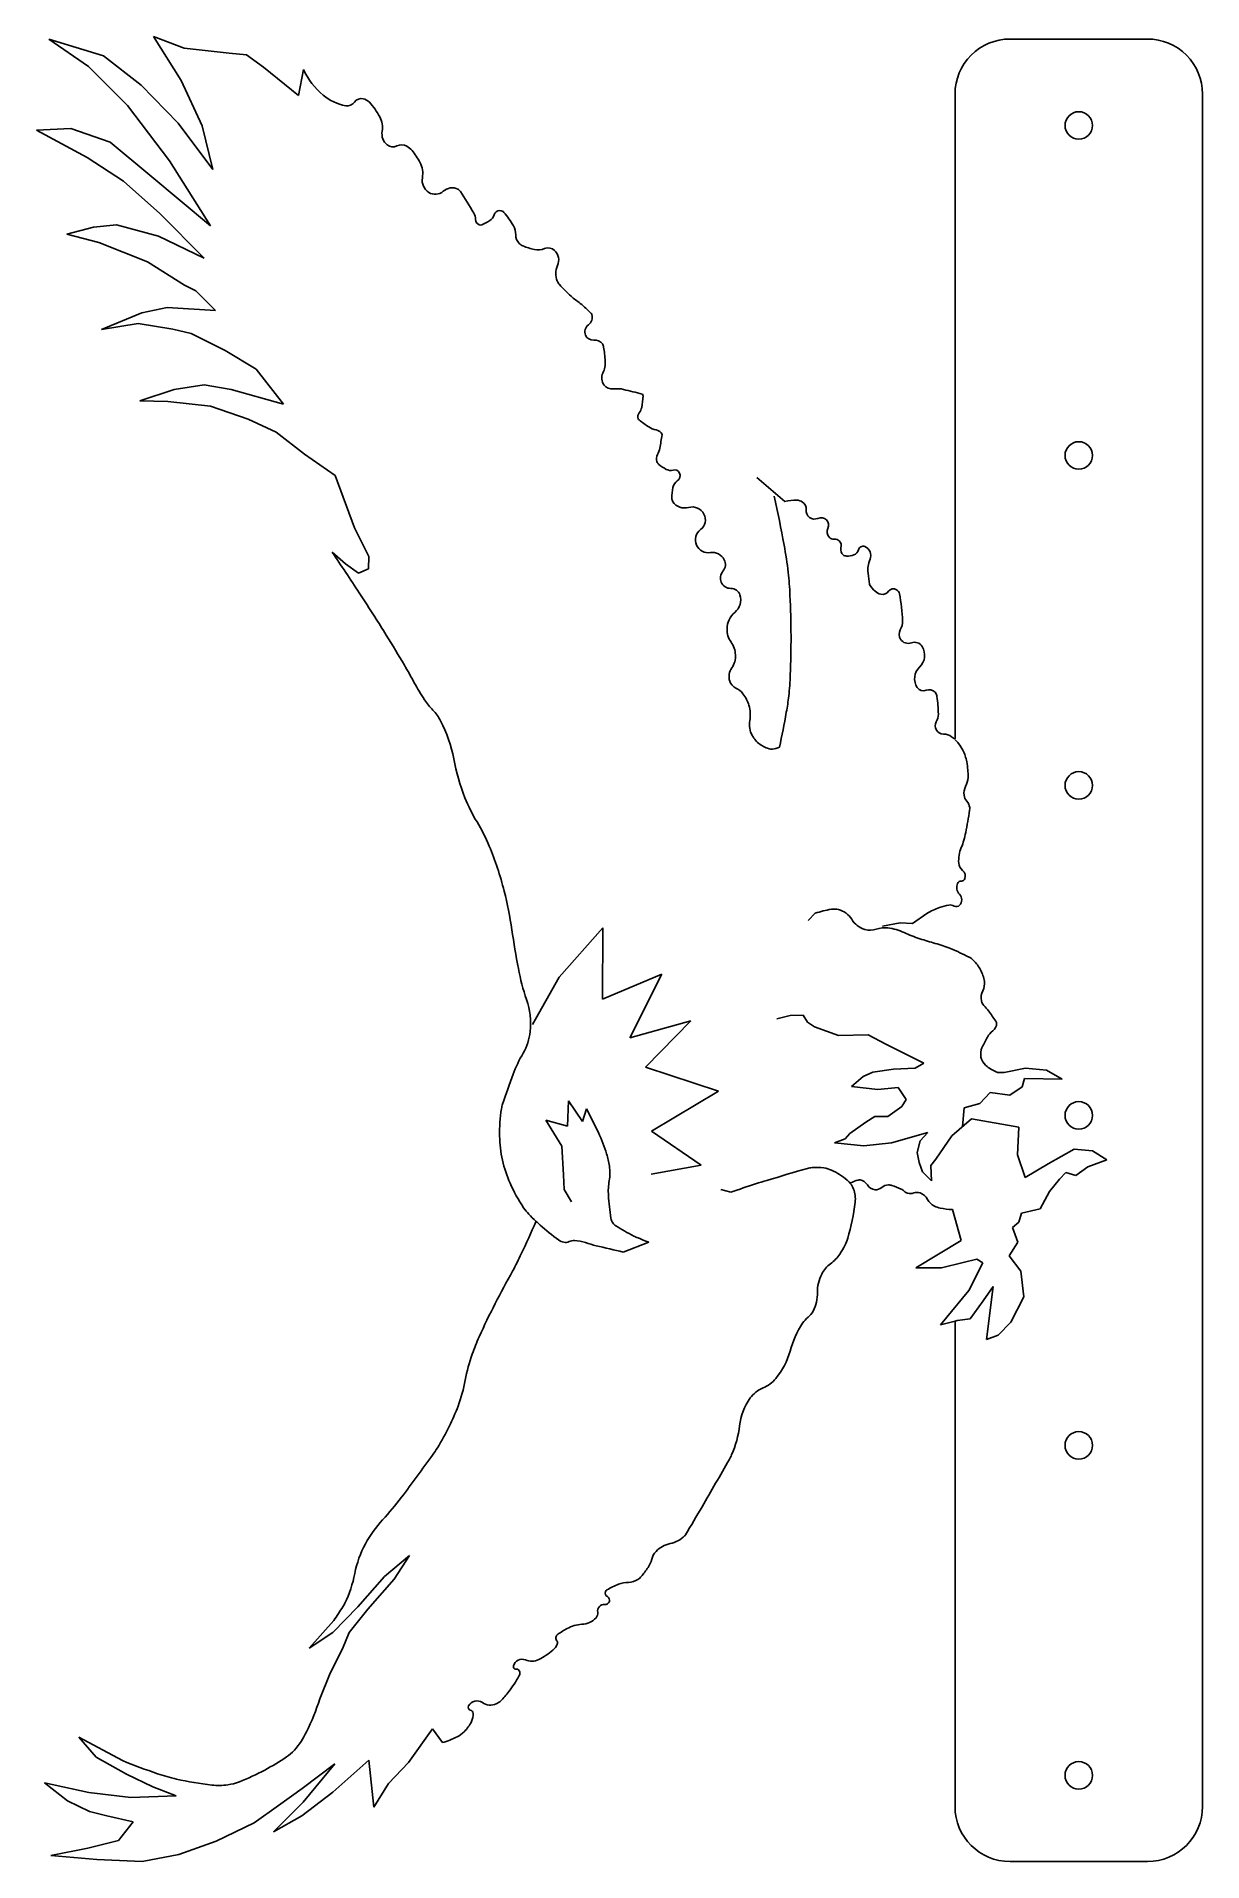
# Model space of a CAD drawing. Extents: x 0.4 to 21.6, y 3.5 to 36.7.
import ezdxf

# ---------------------------------------------------------------- set-up
doc = ezdxf.new("R2010")
doc.units = 0
doc.layers.get('0').update_dxf_attribs({"color": 1, "linetype": 'CONTINUOUS'})

msp = doc.modelspace()

# ---------------------------------------------------------------- linework, layer by layer
at = {"color": 9, "linetype": 'CONTINUOUS'}
for p, q in [((0.578988, 36.638353), (1.302932, 36.137025)), ((1.573083, 36.333093), (0.578988, 36.638353)), ((2.483901, 36.684266), (2.984746, 35.885155)), ((3.03958, 36.472557), (2.483901, 36.684266)), ((20.556, 36.638), (18.056, 36.638)), ((2.259262, 35.801869), (1.573083, 36.333093)), ((3.860091, 36.380681), (3.03958, 36.472557)), ((4.175458, 36.349444), (3.860091, 36.380681)), ((4.485754, 36.1282), (4.175458, 36.349444)), ((1.302932, 36.137025), (2.010453, 35.427385)), ((2.984746, 35.885155), (3.366957, 35.058222)), ((5.122112, 35.613884), (4.485754, 36.1282)), ((5.208707, 36.081958), (5.122112, 35.613884)), ((2.932719, 35.106358), (2.259262, 35.801869)), ((17.056, 23.920167), (17.056, 35.638)), ((21.556, 35.638), (21.556, 4.5)), ((2.010453, 35.427385), (2.775712, 34.423244)), ((0.97869, 35.012242), (0.355616, 34.979947)), ((0.355616, 34.979947), (1.279528, 34.483976)), ((1.693793, 34.760237), (0.97869, 35.012242)), ((3.564024, 34.263934), (2.932719, 35.106358)), ((3.366957, 35.058222), (3.564024, 34.263934)), ((2.417518, 34.165528), (1.693793, 34.760237)), ((1.279528, 34.483976), (1.934411, 34.051689)), ((2.775712, 34.423244), (3.517592, 33.240448)), ((1.934411, 34.051689), (2.598353, 33.46346)), ((3.517592, 33.240448), (2.417518, 34.165528)), ((1.389305, 33.217676), (0.908053, 33.091324)), ((1.811249, 33.261065), (1.389305, 33.217676)), ((2.574775, 33.053324), (1.811249, 33.261065)), ((2.598353, 33.46346), (3.401586, 32.651647)), ((0.908053, 33.091324), (1.489908, 32.935926)), ((1.489908, 32.935926), (2.371163, 32.589636)), ((3.401586, 32.651647), (2.574775, 33.053324)), ((2.371163, 32.589636), (3.047132, 32.161755)), ((3.047132, 32.161755), (3.252676, 32.060525)), ((3.252676, 32.060525), (3.612346, 31.704662)), ((2.268412, 31.661376), (1.540178, 31.355181)), ((2.731595, 31.754358), (2.268412, 31.661376)), ((3.612346, 31.704662), (2.731595, 31.754358)), ((1.540178, 31.355181), (2.201474, 31.466032)), ((2.201474, 31.466032), (2.83314, 31.362776)), ((2.83314, 31.362776), (3.168441, 31.283345)), ((3.168441, 31.283345), (3.788318, 30.97502)), ((3.788318, 30.97502), (4.349345, 30.632394)), ((4.349345, 30.632394), (4.847154, 30.000348)), ((2.859013, 30.265615), (2.233646, 30.059071)), ((3.401675, 30.348644), (2.859013, 30.265615)), ((3.894773, 30.265759), (3.401675, 30.348644)), ((4.847154, 30.000348), (3.894773, 30.265759)), ((2.233646, 30.059071), (2.743881, 30.050337)), ((2.743881, 30.050337), (3.520366, 29.962162)), ((3.520366, 29.962162), (4.202101, 29.728226)), ((4.202101, 29.728226), (4.716075, 29.487315)), ((4.716075, 29.487315), (5.230536, 29.087912)), ((5.230536, 29.087912), (5.787861, 28.70126)), ((5.787861, 28.70126), (6.139967, 27.74966)), ((13.961631, 28.22669), (13.450177, 28.666179)), ((6.139967, 27.74966), (6.397473, 27.229035)), ((5.972065, 27.096899), (5.729431, 27.310274)), ((6.397473, 27.229035), (6.394724, 27.006126)), ((6.209828, 26.925001), (5.972065, 27.096899)), ((6.394724, 27.006126), (6.209828, 26.925001)), ((14.514152, 20.741021), (14.385338, 20.60939)), ((16.284703, 20.554738), (16.544892, 20.740377)), ((9.857794, 19.57995), (10.654069, 20.479342)), ((10.654069, 20.479342), (10.648457, 19.180586)), ((15.739719, 20.504612), (16.059244, 20.566061)), ((16.059244, 20.566061), (16.284703, 20.554738)), ((9.371268, 18.721519), (9.857794, 19.57995)), ((10.648457, 19.180586), (11.724009, 19.636748)), ((11.724009, 19.636748), (11.141642, 18.476244)), ((11.141642, 18.476244), (12.251971, 18.784115)), ((12.251971, 18.784115), (11.429968, 17.946123)), ((14.056081, 18.880296), (13.81812, 18.820712)), ((14.292892, 18.88728), (14.056081, 18.880296)), ((14.375863, 18.758922), (14.292892, 18.88728)), ((14.503318, 18.675523), (14.375863, 18.758922)), ((14.939193, 18.521494), (14.503318, 18.675523)), ((15.476536, 18.528289), (14.939193, 18.521494)), ((15.800495, 18.3615), (15.476536, 18.528289)), ((16.487111, 18.017037), (15.800495, 18.3615)), ((11.429968, 17.946123), (12.754273, 17.509527)), ((15.935648, 17.907128), (16.332339, 17.922476)), ((16.332339, 17.922476), (16.487111, 18.017037)), ((18.335504, 17.926694), (17.952029, 17.84809)), ((18.719227, 17.891527), (18.335504, 17.926694)), ((15.173122, 17.590732), (15.383956, 17.772889)), ((15.651386, 17.538895), (15.173122, 17.590732)), ((15.383956, 17.772889), (15.560279, 17.851464)), ((15.560279, 17.851464), (15.935648, 17.907128)), ((17.952029, 17.84809), (17.829685, 17.845292)), ((18.05404, 17.436117), (18.275769, 17.587921)), ((18.275769, 17.587921), (18.318615, 17.738772)), ((18.318615, 17.738772), (19.002405, 17.723806)), ((19.002405, 17.723806), (18.719227, 17.891527)), ((10.026099, 17.332582), (10.009249, 16.868457)), ((10.280342, 16.954692), (10.026099, 17.332582)), ((12.754273, 17.509527), (11.540658, 16.777143)), ((16.023282, 17.574863), (15.651386, 17.538895)), ((16.167207, 17.354523), (16.023282, 17.574863)), ((16.088441, 17.230313), (16.167207, 17.354523)), ((17.221293, 17.205214), (17.506754, 17.280793)), ((17.506754, 17.280793), (17.696731, 17.482874)), ((17.696731, 17.482874), (18.05404, 17.436117)), ((9.614393, 16.978697), (9.905259, 16.509054)), ((10.009249, 16.868457), (9.614393, 16.978697)), ((10.358165, 17.188734), (10.280342, 16.954692)), ((10.57372, 16.752678), (10.358165, 17.188734)), ((15.144045, 16.734778), (15.43667, 16.943129)), ((15.43667, 16.943129), (15.60071, 17.044179)), ((15.60071, 17.044179), (15.836825, 17.047224)), ((15.836825, 17.047224), (16.088441, 17.230313)), ((17.356179, 17.002715), (16.997529, 16.69634)), ((17.192515, 16.862906), (17.221293, 17.205214)), ((18.218871, 16.850599), (17.356179, 17.002715)), ((11.540658, 16.777143), (12.439098, 16.159751)), ((14.862304, 16.565124), (15.058324, 16.640227)), ((15.058324, 16.640227), (15.144045, 16.734778)), ((16.56074, 16.753049), (15.89876, 16.569207)), ((16.367309, 16.39317), (16.424514, 16.602416)), ((16.424514, 16.602416), (16.56074, 16.753049)), ((16.997529, 16.69634), (16.707482, 16.272263)), ((18.191135, 16.347777), (18.218871, 16.850599)), ((9.905259, 16.509054), (9.938468, 15.9833)), ((15.401047, 16.510746), (14.862304, 16.565124)), ((15.89876, 16.569207), (15.401047, 16.510746)), ((16.403714, 16.208036), (16.367309, 16.39317)), ((16.707482, 16.272263), (16.617594, 16.154076)), ((18.333928, 15.936736), (18.191135, 16.347777)), ((19.22132, 16.454508), (18.747965, 16.188667)), ((19.556382, 16.419798), (19.22132, 16.454508)), ((19.816619, 16.260183), (19.556382, 16.419798)), ((9.938468, 15.9833), (9.949163, 15.721465)), ((12.439098, 16.159751), (11.529412, 15.999278)), ((16.463983, 16.043064), (16.403714, 16.208036)), ((16.62945, 15.87579), (16.463983, 16.043064)), ((16.617594, 16.154076), (16.62945, 15.87579)), ((18.747965, 16.188667), (18.333928, 15.936736)), ((18.953767, 15.904614), (19.073314, 16.029756)), ((19.073314, 16.029756), (19.25429, 15.973475)), ((19.25429, 15.973475), (19.472774, 16.129912)), ((19.472774, 16.129912), (19.816619, 16.260183)), ((9.949163, 15.721465), (10.08382, 15.494636)), ((12.978364, 15.670678), (12.795999, 15.719081)), ((18.606735, 15.364673), (18.776073, 15.680059)), ((18.776073, 15.680059), (18.953767, 15.904614)), ((17.008606, 15.354023), (17.165786, 14.794225)), ((18.215172, 15.125026), (18.264735, 15.29094)), ((18.264735, 15.29094), (18.606735, 15.364673)), ((18.104426, 15.026764), (18.215172, 15.125026)), ((18.199929, 14.76216), (18.104426, 15.026764)), ((11.023547, 14.581583), (11.486254, 14.764006)), ((17.165786, 14.794225), (16.34304, 14.297547)), ((18.041704, 14.509802), (18.199929, 14.76216)), ((11.023547, 14.581583), (11.023547, 14.581583)), ((16.34304, 14.297547), (16.813188, 14.29182)), ((16.813188, 14.29182), (17.204075, 14.389426)), ((17.204075, 14.389426), (17.454549, 14.450865)), ((17.561146, 14.38739), (17.309807, 13.883378)), ((17.454549, 14.450865), (17.561146, 14.38739)), ((18.252834, 14.232934), (18.041704, 14.509802)), ((17.568426, 13.691555), (17.748432, 13.952258)), ((17.748432, 13.952258), (17.63155, 12.989934)), ((18.308973, 13.768123), (18.252834, 14.232934)), ((17.309807, 13.883378), (16.792941, 13.255593)), ((17.332587, 13.367586), (17.568426, 13.691555)), ((18.069214, 13.306748), (18.308973, 13.768123)), ((16.792941, 13.255593), (17.056, 13.325728)), ((17.056, 13.325728), (17.095548, 13.336272)), ((17.056, 4.5), (17.056, 13.331047)), ((17.095548, 13.336272), (17.332587, 13.367586)), ((17.840777, 13.070832), (18.069214, 13.306748)), ((17.63155, 12.989934), (17.840777, 13.070832)), ((6.681125, 8.682009), (7.134536, 9.065095)), ((7.134536, 9.065095), (6.859552, 8.6343)), ((6.197847, 8.129536), (6.681125, 8.682009)), ((6.859552, 8.6343), (6.381602, 8.089011)), ((5.742363, 7.665581), (6.197847, 8.129536)), ((6.381602, 8.089011), (6.042201, 7.661452)), ((5.760175, 7.881773), (5.310256, 7.380281)), ((5.310256, 7.380281), (5.742363, 7.665581)), ((6.042201, 7.661452), (5.921056, 7.366)), ((5.921056, 7.366), (5.696587, 6.922237)), ((5.696587, 6.922237), (5.504793, 6.456466)), ((1.125036, 5.758397), (1.43929, 5.398358)), ((1.91941, 5.334008), (1.125036, 5.758397)), ((7.120231, 5.298353), (7.557389, 5.911761)), ((7.557389, 5.911761), (7.736539, 5.66084)), ((1.43929, 5.398358), (1.989422, 5.086084)), ((5.741377, 4.757573), (6.397277, 5.344595)), ((6.397277, 5.344595), (6.489851, 4.487499)), ((1.989422, 5.086084), (2.473272, 4.858609)), ((5.185023, 4.827241), (5.780464, 5.278703)), ((5.780464, 5.278703), (5.20568, 4.575835)), ((6.753017, 4.920377), (7.120231, 5.298353)), ((0.499756, 4.930397), (0.916887, 4.600958)), ((1.304986, 4.751858), (0.499756, 4.930397)), ((2.069654, 4.665766), (1.304986, 4.751858)), ((2.895246, 4.694846), (2.069654, 4.665766)), ((2.473272, 4.858609), (2.895246, 4.694846)), ((4.752688, 4.517612), (5.185023, 4.827241)), ((5.182312, 4.32813), (5.741377, 4.757573)), ((6.489851, 4.487499), (6.753017, 4.920377)), ((0.916887, 4.600958), (1.317547, 4.408459)), ((1.317547, 4.408459), (1.632457, 4.328562)), ((1.632457, 4.328562), (2.112815, 4.219492)), ((4.311086, 4.201493), (4.752688, 4.517612)), ((5.20568, 4.575835), (4.664703, 4.041659)), ((4.664703, 4.041659), (5.182312, 4.32813)), ((2.112815, 4.219492), (1.845927, 3.880689)), ((3.623405, 3.8719), (4.311086, 4.201493)), ((1.288907, 3.739266), (0.61626, 3.610108)), ((1.845927, 3.880689), (1.288907, 3.739266)), ((2.942432, 3.62642), (3.623405, 3.8719)), ((0.61626, 3.610108), (1.452062, 3.535844)), ((1.452062, 3.535844), (2.278358, 3.499812)), ((2.278358, 3.499812), (2.942432, 3.62642)), ((18.056, 3.5), (20.556, 3.5))]:
    msp.add_line(p, q, dxfattribs=at)
for centre in [(19.306, 35.067), (19.306, 29.067), (19.306, 23.067), (19.306, 17.067), (19.306, 11.067), (19.306, 5.0665)]:
    msp.add_circle(centre, 0.25, dxfattribs=at)
for centre, radius, start, end in [((18.056, 35.638), 1, 90.000003, 180.000005), ((20.556, 35.638), 1, 0, 90.000003), ((6.490577, 36.702109), 1.424, 205.817068, 229.687896), ((6.116345, 36.258991), 0.844, 229.598885, 260.603737), ((6.262916, 35.400728), 0.156, 77.239536, 144.231438), ((6.249051, 35.34235), 0.216, 42.654466, 77.072927), ((6.003708, 35.588374), 0.164, 261.176325, 323.9718), ((5.399795, 34.569901), 1.364, 28.650082, 42.346343), ((6.241884, 35.030866), 0.404, 349.959468, 28.539577), ((6.900174, 34.917449), 0.264, 170.629996, 231.001424), ((6.836434, 34.840384), 0.164, 231.36438, 296.436603), ((6.995616, 34.517491), 0.196, 61.998617, 116.080349), ((6.950639, 34.423654), 0.3, 39.06247, 62.828322), ((6.187149, 33.790271), 1.292, 27.973639, 39.535631), ((6.930378, 34.190284), 0.448, 349.996242, 27.378465), ((7.632004, 34.069237), 0.264, 170.576816, 236.803314), ((7.604489, 34.034614), 0.22, 237.86284, 311.888513), ((7.913624, 33.688593), 0.244, 64.654161, 131.677755), ((7.966591, 33.805157), 0.116, 33.133767, 63.65123), ((2.810985, 30.375778), 6.308, 29.399648, 33.621702), ((8.778513, 33.410595), 0.108, 88.224502, 164.213252), ((8.780884, 33.422548), 0.096, 41.094936, 89.417941), ((8.091189, 33.349511), 0.248, 1.725033, 29.694876), ((8.443076, 33.357288), 0.104, 180.171306, 249.828704), ((8.429301, 33.311126), 0.056, 246.770555, 293.839137), ((8.129266, 34.039789), 0.844, 292.476787, 303.520684), ((8.49144, 33.497606), 0.192, 302.767123, 342.533113), ((7.747975, 32.513439), 1.472, 29.755661, 41.335653), ((8.745727, 33.081258), 0.324, 359.399582, 30.150699), ((9.297706, 33.076703), 0.228, 179.70852, 223.150613), ((9.269905, 33.059418), 0.196, 225.022754, 249.309937), ((9.692868, 34.083594), 1.304, 247.823305, 257.404585), ((9.476075, 33.111474), 0.308, 257.32847, 292.534379), ((9.660305, 32.67258), 0.168, 46.796177, 113.203822), ((9.610937, 32.62017), 0.24, 334.721316, 46.770854), ((10.13557, 32.372865), 0.34, 154.789736, 203.326044), ((10.039684, 32.332574), 0.236, 203.56133, 222.196477), ((12.495904, 34.578144), 3.564, 222.418977, 227.219616), ((10.562365, 32.470588), 0.704, 226.219677, 234.828543), ((9.667126, 31.144787), 0.896, 50.001182, 56.868715), ((6.821736, 27.867551), 5.236, 46.248758, 49.199953), ((10.284174, 31.584392), 0.176, 306.966105, 14.109263), ((10.40813, 31.616347), 0.048, 13.186059, 44.133558), ((10.487223, 31.316689), 0.16, 127.414829, 203.251458), ((10.476859, 31.310389), 0.148, 202.594571, 273.802613), ((10.506865, 30.991904), 0.172, 36.473504, 96.741502), ((10.529388, 31.015452), 0.14, 9.012274, 34.202729), ((8.403921, 30.65384), 2.296, 3.264512, 9.616247), ((10.840024, 30.472923), 0.208, 153.821898, 217.783123), ((10.265251, 30.75441), 0.432, 333.948412, 4.005535), ((10.821805, 30.457246), 0.184, 217.400891, 277.541486), ((10.917169, 29.792062), 0.488, 76.471529, 98.391286), ((6.457258, 11.19538), 19.612, 75.505364, 76.512804), ((11.136213, 29.985638), 0.228, 321.269641, 348.593376), ((9.694597, 30.240986), 1.692, 349.772048, 356.831677), ((11.367907, 30.171315), 0.012, 60.528781, 99.471221), ((11.328047, 30.149486), 0.056, 357.936091, 35.194008), ((11.408871, 29.769409), 0.12, 142.181862, 197.818138), ((11.334691, 29.75088), 0.044, 204.419297, 238.261095), ((13.19896, 32.116957), 3.056, 231.85823, 235.950934), ((11.675209, 29.868634), 0.34, 236.570077, 260.810063), ((11.594577, 29.383296), 0.152, 25.376533, 80.02432), ((-3.550409, 32.013148), 15.496, 349.541515, 350.458482), ((11.723935, 29.447813), 0.008, 335.522497, 4.477512), ((11.787757, 29.00569), 0.16, 151.667957, 199.043693), ((11.745899, 28.992095), 0.116, 199.442043, 230.557953), ((11.263808, 29.28124), 0.432, 332.478746, 349.196563), ((12.164219, 29.502593), 0.776, 230.651281, 242.578294), ((11.88669, 28.970629), 0.176, 243.020152, 284.362604), ((12.123022, 28.442318), 0.2, 126.005078, 168.017476), ((11.959, 28.708506), 0.096, 23.694368, 107.365041), ((11.9458, 28.698904), 0.112, 302.180929, 25.478716), ((12.021822, 28.289841), 0.116, 178.600827, 214.529275), ((12.829829, 28.285442), 0.924, 167.601081, 179.551589), ((12.140976, 28.370704), 0.26, 214.326309, 286.006576), ((-9.305278, 23.180172), 23.64, 10.373789, 12.572082), ((14.161613, 27.501768), 0.752, 88.783027, 105.422433), ((14.169059, 28.045773), 0.208, 56.088718, 87.651073), ((14.202928, 28.095303), 0.148, 354.452448, 56.272481), ((12.277705, 27.889764), 0.24, 26.934829, 105.722558), ((12.293271, 27.894489), 0.224, 307.567107, 27.660992), ((14.505348, 28.064385), 0.156, 173.887682, 232.662089), ((14.502278, 28.061694), 0.152, 232.966988, 293.058583), ((14.620646, 27.7948), 0.14, 45.150095, 114.849904), ((14.617714, 27.797805), 0.14, 335.286063, 43.431926), ((12.568531, 27.530956), 0.232, 126.712454, 203.760266), ((14.883644, 27.677211), 0.152, 155.901855, 219.149283), ((14.844533, 27.642858), 0.1, 218.032766, 279.34736), ((14.876033, 27.441311), 0.104, 42.6393, 98.436058), ((-69.064231, -23.157539), 90.228, 33.444014, 34.009923), ((12.572055, 27.532879), 0.236, 203.842911, 278.782395), ((12.644257, 27.058342), 0.244, 27.151505, 98.524659), ((6.949807, 26.127247), 7.12, 6.558325, 10.600215), ((14.856195, 27.421526), 0.132, 343.733395, 43.123987), ((15.093896, 27.350814), 0.116, 163.091544, 231.608218), ((15.089311, 27.344239), 0.108, 231.348507, 268.635547), ((15.088265, 27.624267), 0.388, 269.774686, 289.298618), ((15.177152, 27.379872), 0.128, 287.901271, 347.707254), ((15.383585, 27.33176), 0.084, 68.848976, 165.620695), ((15.349016, 27.246496), 0.176, 336.992409, 68.368705), ((12.982031, 26.83687), 0.192, 139.026451, 203.220162), ((12.698583, 27.083919), 0.184, 318.819188, 27.784557), ((8.096851, 26.271491), 5.964, 2.431696, 6.440254), ((15.942367, 26.986081), 0.472, 156.047146, 187.532665), ((38.766524, 30.2759), 23.532, 188.188569, 188.681339), ((-18.959755, 10.025099), 30.132, 32.316951, 33.301902), ((12.975003, 26.832955), 0.184, 202.962746, 271.797515), ((12.983187, 26.477063), 0.172, 18.076304, 90.803766), ((15.515432, 26.719985), 0.012, 160.405927, 179.594073), ((15.902034, 26.941549), 0.456, 209.058294, 229.112945), ((15.760305, 26.767844), 0.232, 227.493903, 256.868334), ((15.735179, 26.675084), 0.136, 258.298794, 325.711969), ((15.936031, 26.529808), 0.112, 58.562035, 142.190837), ((15.936482, 26.529534), 0.112, 11.167701, 58.832299), ((12.672211, 25.923747), 3.432, 2.244325, 10.534756), ((12.85996, 26.442219), 0.3, 310.372948, 17.100058), ((-4.648825, 25.665969), 18.724, 0.354734, 2.628145), ((-12.805533, 13.77993), 22.924, 31.625091, 32.608983), ((13.299218, 25.899241), 0.388, 178.4304, 215.530062), ((13.315338, 25.905333), 0.404, 130.252855, 179.356656), ((16.203334, 25.81404), 0.164, 150.505732, 213.68378), ((15.789696, 26.049578), 0.312, 330.255083, 1.573694), ((-44.702666, -5.694337), 60.296, 30.882888, 31.488962), ((12.628575, 25.420478), 0.436, 2.593405, 35.515802), ((-3.693179, 25.795518), 17.768, 357.684685, 359.956078), ((16.203943, 25.813119), 0.164, 213.29801, 291.071407), ((16.319273, 25.506076), 0.164, 32.06766, 110.102485), ((16.208721, 25.433926), 0.296, 313.548139, 32.541422), ((0.309203, 21.273327), 7.824, 27.902569, 30.588299), ((12.688794, 25.417838), 0.376, 325.354203, 3.410644), ((10.509319, 26.729637), 3.744, 208.646966, 214.20036), ((13.227778, 25.043899), 0.28, 145.104705, 196.773666), ((13.154311, 25.024244), 0.204, 197.443092, 246.089257), ((8.687576, 25.264896), 5.376, 353.889067, 358.004666), ((16.613564, 25.007491), 0.292, 133.475611, 213.828839), ((8.537018, 25.361615), 1.344, 213.226143, 223.50678), ((12.930346, 24.532898), 0.336, 36.755638, 65.13515), ((12.589984, 24.273387), 0.764, 27.720867, 37.074007), ((12.722522, 24.347963), 0.612, 16.698511, 27.312255), ((9.879202, 25.159646), 4.18, 349.47029, 353.584769), ((16.481255, 24.917508), 0.132, 213.355261, 293.066779), ((16.586837, 24.662515), 0.144, 42.448594, 111.966), ((16.586107, 24.66332), 0.144, 8.418954, 42.016233), ((14.44921, 24.348243), 2.304, 0.373226, 8.389563), ((6.960267, 23.856228), 0.836, 27.406264, 43.94181), ((5.496525, 23.090344), 2.488, 10.621671, 27.548328), ((12.750477, 24.352268), 0.584, 349.399037, 17.081991), ((13.71758, 24.170701), 0.4, 169.319816, 209.652438), ((-5.043578, 27.786104), 19.332, 347.978604, 349.899554), ((16.481178, 24.360211), 0.272, 329.832349, 0.640358), ((13.819511, 24.226108), 0.516, 209.399489, 232.94087), ((16.841267, 24.151907), 0.144, 150.176298, 209.278854), ((16.849618, 24.153316), 0.152, 208.202676, 269.296327), ((16.843862, 23.753358), 0.248, 52.95319, 89.101559), ((16.482374, 23.294635), 0.832, 47.980061, 52.116174), ((17.046, 23.920167), 0.01, 227.980062, 0), ((16.482374, 23.294635), 0.832, 39.791951, 46.413099), ((13.809, 24.223959), 0.508, 233.740958, 257.658505), ((13.723992, 23.812483), 0.088, 254.463615, 278.216773), ((13.506678, 24.837882), 1.136, 281.675526, 288.358265), ((16.706058, 23.476104), 0.544, 25.234781, 40.183997), ((16.423557, 23.325258), 0.864, 11.414639, 26.296683), ((11.507214, 24.198458), 3.624, 190.324724, 201.968953), ((15.893235, 23.24479), 1.4, 358.494227, 10.347309), ((17.497934, 22.922027), 0.28, 152.970911, 187.029089), ((16.940974, 23.220507), 0.352, 330.891547, 357.964067), ((11.117051, 24.04297), 3.204, 202.000495, 210.807683), ((17.414875, 22.909091), 0.196, 186.247197, 222.18421), ((6.490733, 24.314563), 10.964, 348.92341, 351.076586), ((17.121255, 22.637482), 0.204, 8.175034, 43.332742), ((17.144581, 22.644087), 0.18, 350.342642, 7.149685), ((5.514041, 20.669968), 3.336, 22.834507, 31.278547), ((3.118299, 19.701335), 5.92, 18.345719, 22.476443), ((17.730409, 21.701317), 0.608, 157.094146, 184.497302), ((15.90201, 22.461116), 1.372, 337.585242, 349.375159), ((17.319597, 21.669998), 0.196, 184.786752, 230.1656), ((2.813879, 19.628275), 6.232, 14.088489, 18.102359), ((17.263578, 21.209985), 0.176, 155.277452, 224.492868), ((17.170359, 21.256355), 0.072, 88.278166, 157.771974), ((17.173251, 21.396319), 0.068, 269.385885, 340.614103), ((17.107636, 21.414469), 0.136, 342.577208, 50.552894), ((2.374846, 19.488147), 6.692, 8.196966, 14.337154), ((17.034781, 20.986264), 0.144, 316.623856, 44.19158), ((15.113401, 18.98865), 1.852, 99.507558, 108.878857), ((14.856392, 20.503017), 0.316, 75.347744, 98.902293), ((14.840112, 20.424606), 0.396, 31.617554, 75.938514), ((15.536127, 20.850534), 0.42, 211.320411, 253.51553), ((17.468603, 19.0344), 1.94, 110.956724, 118.433581), ((17.088329, 19.993941), 0.908, 99.346201, 110.204078), ((16.966661, 20.748216), 0.144, 59.682493, 100.317509), ((17.08031, 20.941242), 0.08, 239.203415, 317.66647), ((26.540827, 23.028741), 17.732, 188.387354, 190.705384), ((15.514694, 20.773444), 0.34, 253.292675, 288.894763), ((15.778889, 20.0311), 0.448, 82.661005, 110.118079), ((15.700438, 19.448352), 1.036, 65.507251, 82.474732), ((17.260678, 22.882538), 2.736, 245.588877, 252.081355), ((18.057538, 25.104609), 5.096, 251.243126, 254.506837), ((16.134678, 18.0584), 2.208, 67.596647, 75.265071), ((15.297111, 16.045713), 4.388, 62.635389, 67.501776), ((17.160381, 19.652924), 0.328, 44.809173, 62.060724), ((13.013863, 20.463725), 3.964, 190.595268, 199.010061), ((16.914098, 19.395789), 0.684, 27.463649, 45.551221), ((16.884271, 19.383804), 0.716, 9.672006, 27.213851), ((17.781199, 19.210908), 0.252, 151.598344, 193.491268), ((17.313038, 19.463593), 0.28, 331.682292, 8.317699), ((7.965722, 18.734882), 1.372, 354.045178, 18.600927), ((17.75434, 19.202817), 0.224, 193.081593, 226.97892), ((17.232162, 18.628825), 0.552, 34.678964, 48.001419), ((11.300157, 14.569421), 7.74, 32.730109, 34.405698), ((8.374321, 18.68011), 0.96, 329.75279, 354.766528), ((17.987324, 18.29628), 0.392, 128.354759, 150.245789), ((17.637116, 18.743449), 0.176, 307.42564, 359.460207), ((17.793412, 18.745264), 0.02, 350.000012, 26.869898), ((17.740119, 18.212714), 0.212, 154.202845, 169.536948), ((20.350774, 16.949986), 3.112, 150.321863, 154.188788), ((11.188047, 17.017994), 2.308, 149.29422, 159.716092), ((17.943797, 18.170408), 0.42, 168.907423, 183.772961), ((17.696163, 18.156443), 0.172, 184.559511, 208.570591), ((17.877743, 18.240734), 0.372, 206.596885, 229.882529), ((18.126822, 18.579441), 0.792, 231.891971, 247.964991), ((29.689214, 10.181111), 22.032, 159.718523, 161.226902), ((9.309671, 17.118944), 0.504, 162.383868, 172.411009), ((11.63543, 16.741622), 2.86, 171.071363, 180.995136), ((11.011438, 16.735445), 2.236, 181.114569, 192.482176), ((6.605217, 15.025666), 4.328, 18.030371, 23.517702), ((9.491542, 15.967175), 1.292, 7.917876, 17.946325), ((11.014721, 16.739111), 2.24, 192.555587, 203.83436), ((9.916433, 16.019347), 0.864, 350.552192, 8.372458), ((24.074097, -17.855126), 35.316, 105.94107, 107.189034), ((14.481943, 15.709158), 0.408, 93.327937, 105.25215), ((14.540816, 15.079752), 1.04, 82.93924, 94.553089), ((14.599069, 15.604616), 0.512, 65.470922, 82.188725), ((14.336426, 15.016596), 1.156, 49.138324, 65.727655), ((11.687261, 17.047943), 2.98, 204.04055, 213.841475), ((11.916249, 15.68244), 1.164, 170.351898, 183.470561), ((15.134422, 15.876193), 4.388, 183.452065, 188.892256), ((28.712377, -30.612), 48.884, 108.215571, 108.775708), ((16.323739, 6.475516), 9.784, 105.9365, 107.193604), ((14.824076, 15.573244), 0.416, 38.856379, 49.775649), ((15.163517, 15.830647), 0.01, 115.539425, 217.173583), ((14.824076, 15.573244), 0.416, 21.83821, 37.173578), ((15.540326, 15.042046), 0.884, 106.049103, 115.539425), ((14.736201, 15.545325), 0.508, 353.408604, 21.074308), ((15.317319, 15.822841), 0.072, 80.794424, 107.278066), ((15.296885, 15.704592), 0.192, 30.226169, 80.420109), ((15.618659, 15.899013), 0.184, 212.095897, 264.822144), ((15.617962, 15.870951), 0.156, 264.146993, 312.210187), ((15.844626, 15.622923), 0.18, 89.919946, 132.607522), ((15.842813, 15.606933), 0.196, 70.603522, 89.39648), ((15.468248, 14.412169), 1.448, 65.055906, 72.324231), ((15.992852, 15.544565), 0.2, 45.455114, 64.511103), ((16.229496, 15.783087), 0.136, 224.889839, 253.99807), ((16.242847, 15.829193), 0.184, 253.959766, 290.229764), ((16.364745, 15.503246), 0.164, 68.751188, 110.813624), ((16.331261, 15.421854), 0.252, 27.905691, 68.362353), ((9.952015, 15.893743), 0.896, 214.333617, 224.139174), ((11.587277, 17.413091), 3.128, 223.251836, 226.492556), ((11.470496, 15.92758), 3.796, 343.234983, 353.335166), ((16.811432, 15.677531), 0.292, 208.144701, 243.763414), ((16.85556, 15.762803), 0.388, 243.485015, 259.661061), ((17.095747, 16.999718), 1.648, 259.163988, 266.968981), ((-21.740176, 29.026811), 34.132, 334.905431, 335.979792), ((9.426924, 15.137147), 0.01, 335.979792, 46.492555), ((11.587277, 17.413091), 3.128, 226.621975, 228.476289), ((12.642377, 18.599899), 4.716, 228.437849, 233.660143), ((11.012794, 15.229807), 0.216, 188.491829, 213.43568), ((10.978361, 15.21632), 0.18, 215.893127, 240.096121), ((13.229911, 18.771472), 4.388, 237.753284, 242.694571), ((9.996567, 15.014317), 0.26, 235.097761, 257.910784), ((9.976626, 14.904003), 0.148, 256.514994, 296.0054), ((10.128967, 14.586682), 0.204, 87.357805, 115.383437), ((10.117949, 14.098767), 0.692, 71.691168, 88.308827), ((10.984957, 16.562498), 1.92, 250.223871, 256.356452), ((23.814272, 70.308527), 57.176, 256.567259, 257.073075), ((11.640412, 15.720594), 0.948, 243.471027, 248.456491), ((13.621749, 20.58889), 6.204, 247.946303, 249.86627), ((13.833827, 15.313294), 1.364, 325.732732, 333.447486), ((14.346177, 15.058961), 0.792, 333.33741, 343.395328), ((-0.936729, 19.367917), 11.196, 332.703596, 334.517312), ((15.125668, 13.923476), 0.556, 126.916581, 152.436203), ((14.339897, 14.969147), 0.752, 306.927883, 325.691997), ((21.842941, 6.937014), 14.76, 150.373636, 155.571943), ((15.249238, 13.857662), 0.696, 152.340389, 181.004808), ((13.837516, 13.829811), 0.716, 333.421941, 1.252058), ((15.811891, 12.298147), 1.82, 147.064027, 164.66384), ((14.676467, 13.024872), 0.472, 128.178048, 146.164873), ((14.168271, 13.668403), 0.348, 308.460905, 332.823589), ((12.467835, 11.251947), 4.44, 156.237668, 160.611953), ((11.128734, 11.700526), 3.028, 160.207155, 169.488685), ((12.747373, 13.147285), 1.36, 320.638559, 344.310301), ((13.33933, 12.657969), 0.592, 292.418048, 320.918651), ((5.495969, 12.740676), 2.7, 339.172414, 349.592414), ((13.761161, 11.624772), 0.524, 111.972994, 144.630745), ((4.077137, 13.251981), 4.208, 334.049799, 339.534359), ((14.231339, 11.292044), 1.1, 144.674499, 173.203134), ((3.213315, 13.725156), 5.192, 328.624744, 333.525951), ((11.339769, 11.636375), 1.812, 335.866821, 353.212769), ((6.107286, 11.963482), 1.804, 323.534286, 328.540732), ((-47.707165, 50.969611), 68.268, 323.248675, 324.050402), ((-68.517444, 57.08904), 93.696, 329.794482, 330.398025), ((12.057643, 11.301438), 1.02, 330.930042, 336.549539), ((2.802204, 13.288951), 5.252, 317.065796, 322.913941), ((8.223757, 8.252416), 2.148, 137.212654, 151.566925), ((-36.672788, 38.558032), 56.852, 329.19001, 329.78828), ((11.767073, 9.805819), 0.536, 281.732463, 314.151846), ((12.082211, 9.487229), 0.088, 311.420918, 326.651584), ((8.00366, 8.375186), 1.896, 151.662561, 169.017648), ((11.084434, 9.113451), 0.472, 325.795898, 345.441325), ((11.841442, 8.925769), 0.308, 136.082462, 167.047644), ((11.978889, 8.791704), 0.5, 101.867408, 135.940859), ((3.97916, 9.158383), 2.204, 334.096217, 348.961495), ((11.10293, 8.917633), 0.344, 272.471546, 302.927386), ((11.15033, 8.85297), 0.264, 301.920999, 319.891281), ((10.098897, 9.740587), 1.64, 319.839044, 327.030851), ((10.76558, 8.381761), 0.072, 158.440417, 245.078553), ((10.757114, 8.382255), 0.064, 116.553613, 156.066244), ((11.60649, 6.895705), 1.776, 112.136625, 119.627649), ((10.69991, 8.249177), 0.076, 341.221498, 62.297466), ((11.119263, 8.057955), 0.516, 90.166461, 110.653306), ((-2.711664, 13.669307), 10.26, 325.66107, 327.341788), ((5.408464, 8.466394), 0.616, 327.20442, 333.91549), ((10.436272, 8.01265), 0.124, 318.448472, 8.387645), ((10.685447, 8.050269), 0.128, 138.542615, 188.777003), ((10.670807, 8.063907), 0.108, 82.335731, 138.822721), ((10.696035, 8.250206), 0.08, 262.223639, 341.416705), ((10.7038, 6.413004), 1.496, 117.929104, 125.529916), ((10.316735, 7.158591), 0.656, 93.83932, 118.56091), ((10.254074, 8.192657), 0.38, 272.826142, 316.358434), ((8.859465, 8.381181), 1.364, 297.508751, 310.369424), ((9.574509, 7.550424), 0.268, 308.939319, 337.930576), ((9.864775, 7.562542), 0.068, 154.978249, 217.800826), ((9.887966, 7.555646), 0.092, 125.582973, 157.196107), ((9.755481, 7.475074), 0.072, 339.389013, 39.491058), ((9.072731, 7.044218), 0.048, 163.287748, 274.883504), ((9.184534, 7.013268), 0.164, 68.445189, 164.163802), ((9.082636, 6.936676), 0.06, 11.304534, 95.565364), ((9.36107, 7.433646), 0.292, 246.532318, 296.087553), ((7.220418, 7.917368), 2.176, 322.385393, 331.217429), ((9.014784, 6.930158), 0.128, 331.790045, 8.209957), ((1.664392, 7.644626), 4.02, 333.596766, 342.808752), ((8.2575, 6.303865), 0.052, 151.755616, 254.054869), ((8.364044, 6.248645), 0.172, 55.217029, 152.347028), ((8.609615, 6.604058), 0.26, 235.450636, 293.624915), ((8.59914, 6.630036), 0.288, 293.463012, 313.26384), ((7.777034, 7.459821), 1.456, 314.442976, 323.279083), ((7.640054, 6.344699), 0.692, 315.423354, 334.174382), ((8.225391, 6.188243), 0.068, 3.366872, 74.804362), ((7.981593, 6.178105), 0.312, 334.389068, 2.596054), ((3.870965, 6.539062), 1.552, 319.073571, 333.929287), ((7.274977, 7.192819), 1.6, 286.766776, 297.07498), ((7.794231, 6.204711), 0.484, 295.582447, 314.41754), ((6.382618, 16.291928), 11.832, 247.838714, 251.129199), ((2.440815, 9.025592), 4.38, 298.115573, 304.162968), ((4.511267, 6.007175), 0.72, 302.714968, 317.673901), ((3.613881, 8.183614), 3.264, 251.083573, 257.367757), ((4.217541, 10.802981), 5.952, 257.211701, 263.491322), ((2.221925, 9.443785), 4.852, 292.063643, 298.068171), ((3.663965, 6.063113), 1.18, 264.109236, 278.20008), ((3.729894, 5.773229), 0.884, 276.650255, 290.848743), ((18.056, 4.5), 1, 180.000005, 270.000001), ((20.556, 4.5), 1, 270.000001, 0)]:
    msp.add_arc(centre, radius, start, end, dxfattribs=at)

doc.saveas('drawing.dxf')
